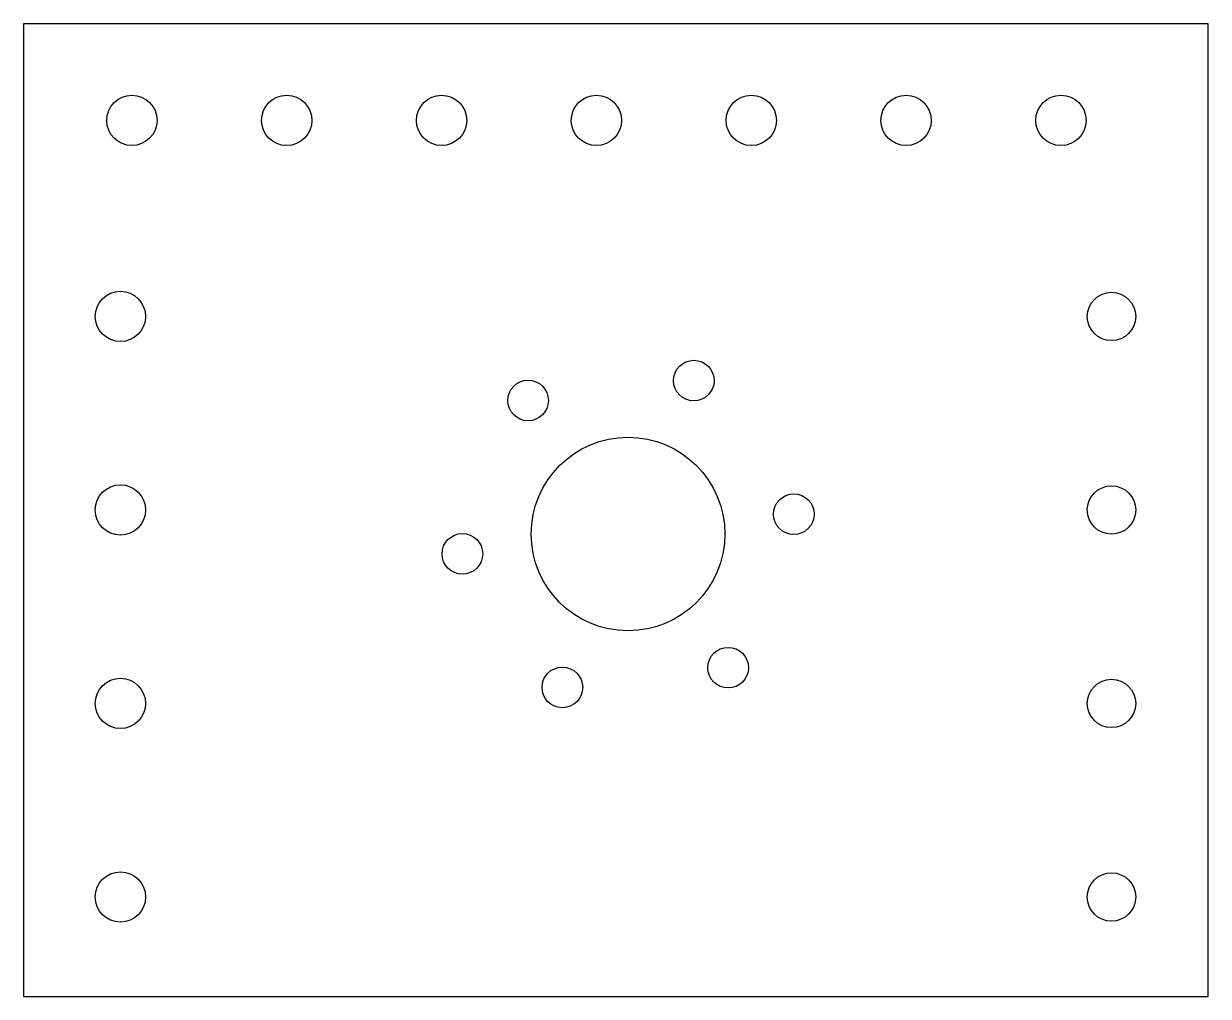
# Model space of a CAD drawing. Header units: millimetres. Extents: x 141 to 264, y -81 to 20.
import ezdxf

# ---------------------------------------------------------------- set-up
doc = ezdxf.new("R2010")
doc.units = ezdxf.units.MM

msp = doc.modelspace()

# ---------------------------------------------------------------- linework, layer by layer
at = {"color": 7, "linetype": 'Continuous', "lineweight": 25}
for p, q in [((141.19, 20), (141.19, -80.53)), ((263.59, 20), (141.19, 20)), ((263.59, -80.53), (263.59, 20)), ((141.19, -80.53), (263.59, -80.53))]:
    msp.add_line(p, q, dxfattribs=at)
for centre, radius in [((152.37, 10), 2.6), ((168.37, 10), 2.6), ((184.37, 10), 2.6), ((200.37, 10), 2.6), ((216.37, 10), 2.6), ((232.37, 10), 2.6), ((248.37, 10), 2.6), ((151.19, -10.26), 2.6), ((253.59, -10.26), 2.5), ((210.43, -16.89), 2.1), ((193.31, -18.94), 2.1), ((203.64, -32.75), 10), ((151.19, -30.26), 2.6), ((253.59, -30.26), 2.5), ((220.77, -30.7), 2.1), ((186.52, -34.8), 2.1), ((213.98, -46.56), 2.1), ((196.85, -48.6), 2.1), ((151.19, -50.26), 2.6), ((253.59, -50.26), 2.5), ((151.19, -70.26), 2.6), ((253.59, -70.26), 2.5)]:
    msp.add_circle(centre, radius, dxfattribs=at)

doc.saveas('drawing.dxf')
